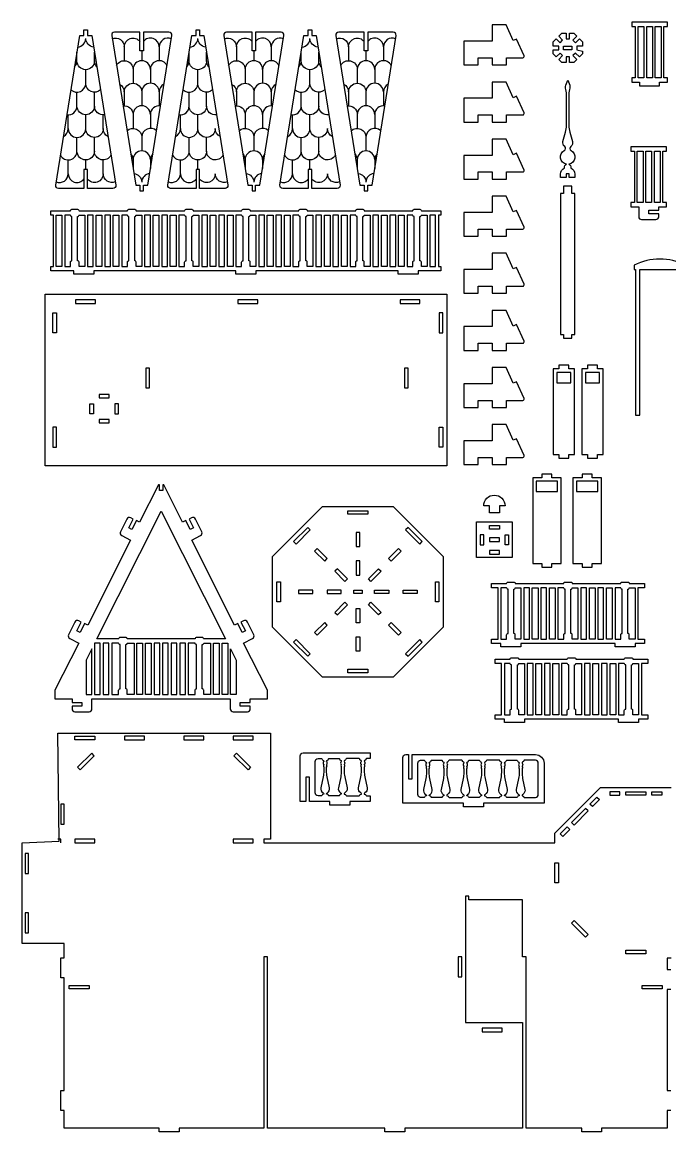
# Model space of a CAD drawing. Extents: x -4552 to 3750, y -5417 to 1843.
# Drawn here: x -4497 to -2318, y -1893 to 1839 of the extents above; entities that cross this region are included whole.
import ezdxf

# ---------------------------------------------------------------- set-up
doc = ezdxf.new("R2010")
doc.units = 0
doc.header["$MEASUREMENT"] = 0
doc.layers.add('LAYER1', color=18, linetype='CONTINUOUS')

msp = doc.modelspace()

# ---------------------------------------------------------------- linework, layer by layer
at = {"layer": 'LAYER1'}
for points in [[(-3011.3, 1774.7), (-3011.3, 1694.7), (-2963.3, 1694.7), (-2963.3, 1718.7), (-2915.3, 1718.7), (-2915.3, 1694.7), (-2867.3, 1694.7), (-2867.3, 1718.7), (-2812.9, 1718.7, 0.543691), (-2808.5, 1725.4), (-2833.6, 1781.5), (-2844.6, 1776.6), (-2868.1, 1829.2), (-2915.3, 1829.2), (-2915.3, 1774.7)], [(-4303.8, 1794.1), (-4289.5, 1794.1), (-4289.5, 1812.6), (-4277.5, 1812.6), (-4277.5, 1794.1), (-4263.2, 1794.1), (-4182.4, 1290.3, -0.464243), (-4191.9, 1279.1), (-4277.5, 1279.1), (-4277.5, 1342.6), (-4289.5, 1342.6), (-4289.5, 1279.1), (-4375.1, 1279.1, -0.464243), (-4384.6, 1290.3)], [(-4115.4, 1290.3), (-4101.1, 1290.3), (-4101.1, 1271.8), (-4089.1, 1271.8), (-4089.1, 1290.3), (-4074.7, 1290.3), (-3994, 1794.1, 0.464243), (-4003.4, 1805.3), (-4089.1, 1805.3), (-4089.1, 1741.8), (-4101.1, 1741.8), (-4101.1, 1805.3), (-4186.7, 1805.3, 0.464243), (-4196.1, 1794.1)], [(-3926.5, 1794.1), (-3912.2, 1794.1), (-3912.2, 1812.6), (-3900.2, 1812.6), (-3900.2, 1794.1), (-3885.8, 1794.1), (-3805.1, 1290.3, -0.464243), (-3814.5, 1279.1), (-3900.2, 1279.1), (-3900.2, 1342.6), (-3912.2, 1342.6), (-3912.2, 1279.1), (-3997.8, 1279.1, -0.464243), (-4007.2, 1290.3)], [(-3738, 1290.3), (-3723.7, 1290.3), (-3723.7, 1271.8), (-3711.7, 1271.8), (-3711.7, 1290.3), (-3697.4, 1290.3), (-3616.6, 1794.1, 0.464243), (-3626.1, 1805.3), (-3711.7, 1805.3), (-3711.7, 1741.8), (-3723.7, 1741.8), (-3723.7, 1805.3), (-3809.3, 1805.3, 0.464243), (-3818.8, 1794.1)], [(-3549.1, 1794.1), (-3534.8, 1794.1), (-3534.8, 1812.6), (-3522.8, 1812.6), (-3522.8, 1794.1), (-3508.5, 1794.1), (-3427.7, 1290.3, -0.464243), (-3437.2, 1279.1), (-3522.8, 1279.1), (-3522.8, 1342.6), (-3534.8, 1342.6), (-3534.8, 1279.1), (-3620.4, 1279.1, -0.464243), (-3629.9, 1290.3)], [(-3360.7, 1290.3), (-3346.4, 1290.3), (-3346.4, 1271.8), (-3334.4, 1271.8), (-3334.4, 1290.3), (-3320, 1290.3), (-3239.3, 1794.1, 0.464243), (-3248.8, 1805.3), (-3334.4, 1805.3), (-3334.4, 1741.8), (-3346.4, 1741.8), (-3346.4, 1805.3), (-3432, 1805.3, 0.464243), (-3441.5, 1794.1)], [(-2650.1, 1406.9, -0.718799), (-2657.5, 1361.2, -0.374013), (-2650.9, 1348.5, -0.284044), (-2637.7, 1327.2), (-2637.7, 1316), (-2656.6, 1316), (-2656.6, 1328), (-2666.5, 1328), (-2666.5, 1316), (-2685.4, 1316), (-2685.4, 1327.2, -0.284044), (-2672.2, 1348.5, -0.374013), (-2665.5, 1361.2, -0.718799), (-2672.9, 1406.9, 0.544401), (-2671.7, 1420.2, -0.306065), (-2677.5, 1437.8), (-2668.6, 1468.7, 0.070039), (-2665.5, 1490.7), (-2665.5, 1594.8, 0.071071), (-2668.7, 1617.1, -0.166187), (-2668.2, 1626.5), (-2661.5, 1643.6), (-2654.8, 1626.5, -0.166187), (-2654.4, 1617.1, 0.071071), (-2657.5, 1594.8), (-2657.5, 1490.7, 0.070039), (-2654.5, 1468.7), (-2645.6, 1437.8, -0.306065), (-2651.3, 1420.2, 0.544401)], [(-3011.3, 1582.7), (-3011.3, 1502.7), (-2963.3, 1502.7), (-2963.3, 1526.7), (-2915.3, 1526.7), (-2915.3, 1502.7), (-2867.3, 1502.7), (-2867.3, 1526.7), (-2812.9, 1526.7, 0.543691), (-2808.5, 1533.4), (-2833.6, 1589.5), (-2844.6, 1584.6), (-2868.1, 1637.2), (-2915.3, 1637.2), (-2915.3, 1582.7)], [(-3011.3, 1390.7), (-3011.3, 1310.7), (-2963.3, 1310.7), (-2963.3, 1334.7), (-2915.3, 1334.7), (-2915.3, 1310.7), (-2867.3, 1310.7), (-2867.3, 1334.7), (-2812.9, 1334.7, 0.543691), (-2808.5, 1341.4), (-2833.6, 1397.5), (-2844.6, 1392.6), (-2868.1, 1445.2), (-2915.3, 1445.2), (-2915.3, 1390.7)], [(-2422.4, 1184.4, 0.414214), (-2412.8, 1174.8), (-2364.8, 1174.8, 0.414214), (-2355.2, 1184.4), (-2355.2, 1194), (-2388.8, 1194), (-2388.8, 1206), (-2355.2, 1206), (-2355.2, 1218), (-2328.8, 1218), (-2328.8, 1232.4), (-2340.8, 1232.4), (-2340.8, 1405.2), (-2328.8, 1405.2), (-2328.8, 1419.6), (-2448.8, 1419.6), (-2448.8, 1405.2), (-2436.8, 1405.2), (-2436.8, 1232.4), (-2448.8, 1232.4), (-2448.8, 1218), (-2422.4, 1218)], [(-3011.3, 1198.7), (-3011.3, 1118.7), (-2963.3, 1118.7), (-2963.3, 1142.7), (-2915.3, 1142.7), (-2915.3, 1118.7), (-2867.3, 1118.7), (-2867.3, 1142.7), (-2812.9, 1142.7, 0.543691), (-2808.5, 1149.4), (-2833.6, 1205.5), (-2844.6, 1200.6), (-2868.1, 1253.2), (-2915.3, 1253.2), (-2915.3, 1198.7)], [(-3088.2, 1002.8), (-3165, 1002.8), (-3165, 990.8), (-3232.2, 990.8), (-3232.2, 1002.8), (-3710.8, 1002.8), (-3710.8, 990.8), (-3778, 990.8), (-3778, 1002.8), (-4256.7, 1002.8), (-4256.7, 990.8), (-4323.9, 990.8), (-4323.9, 1002.8), (-4400.7, 1002.8), (-4400.7, 1017.2), (-4392.4, 1017.2), (-4392.4, 1190), (-4400.7, 1190), (-4400.7, 1204.4), (-4334.8, 1204.4, -0.414214), (-4330, 1209.2), (-4310.8, 1209.2, -0.414214), (-4306, 1204.4), (-4142.8, 1204.4, -0.414214), (-4138, 1209.2), (-4118.8, 1209.2, -0.414214), (-4114, 1204.4), (-3950.8, 1204.4, -0.414214), (-3946, 1209.2), (-3926.8, 1209.2, -0.414214), (-3922, 1204.4), (-3758.8, 1204.4, -0.414214), (-3754, 1209.2), (-3734.8, 1209.2, -0.414214), (-3730, 1204.4), (-3566.8, 1204.4, -0.414214), (-3562, 1209.2), (-3542.8, 1209.2, -0.414214), (-3538, 1204.4), (-3374.8, 1204.4, -0.414214), (-3370, 1209.2), (-3350.8, 1209.2, -0.414214), (-3346, 1204.4), (-3182.8, 1204.4, -0.414214), (-3178, 1209.2), (-3158.8, 1209.2, -0.414214), (-3154, 1204.4), (-3088.2, 1204.4), (-3088.2, 1190), (-3096.4, 1190), (-3096.4, 1017.2), (-3088.2, 1017.2)], [(-4330, 1036.4), (-4330, 1185.2, -0.414214), (-4334.8, 1190), (-4354, 1190), (-4354, 1017.2), (-4334.8, 1017.2), (-4334.8, 1031.6, -0.414214)], [(-4310.8, 1036.4), (-4310.8, 1185.2, 0.414214), (-4306, 1190), (-4286.8, 1190), (-4286.8, 1017.2), (-4306, 1017.2), (-4306, 1031.6, 0.414214)], [(-4142.8, 1017.2), (-4142.8, 1031.6, -0.414214), (-4138, 1036.4), (-4138, 1185.2, -0.414214), (-4142.8, 1190), (-4162, 1190), (-4162, 1017.2)], [(-4114, 1017.2), (-4114, 1031.6, 0.414214), (-4118.8, 1036.4), (-4118.8, 1185.2, 0.414214), (-4114, 1190), (-4094.8, 1190), (-4094.8, 1017.2)], [(-3946, 1036.4), (-3946, 1185.2, -0.414214), (-3950.8, 1190), (-3970, 1190), (-3970, 1017.2), (-3950.8, 1017.2), (-3950.8, 1031.6, -0.414214)], [(-3926.8, 1036.4), (-3926.8, 1185.2, 0.414214), (-3922, 1190), (-3902.8, 1190), (-3902.8, 1017.2), (-3922, 1017.2), (-3922, 1031.6, 0.414214)], [(-3758.8, 1017.2), (-3758.8, 1031.6, -0.414214), (-3754, 1036.4), (-3754, 1185.2, -0.414214), (-3758.8, 1190), (-3778, 1190), (-3778, 1017.2)], [(-3730, 1017.2), (-3730, 1031.6, 0.414214), (-3734.8, 1036.4), (-3734.8, 1185.2, 0.414214), (-3730, 1190), (-3710.8, 1190), (-3710.8, 1017.2)], [(-3562, 1036.4), (-3562, 1185.2, -0.414214), (-3566.8, 1190), (-3586, 1190), (-3586, 1017.2), (-3566.8, 1017.2), (-3566.8, 1031.6, -0.414214)], [(-3538, 1017.2), (-3538, 1031.6, 0.414214), (-3542.8, 1036.4), (-3542.8, 1185.2, 0.414214), (-3538, 1190), (-3518.8, 1190), (-3518.8, 1017.2)], [(-3370, 1036.4), (-3370, 1185.2, -0.414214), (-3374.8, 1190), (-3394, 1190), (-3394, 1017.2), (-3374.8, 1017.2), (-3374.8, 1031.6, -0.414214)], [(-3346, 1017.2), (-3346, 1031.6, 0.414214), (-3350.8, 1036.4), (-3350.8, 1185.2, 0.414214), (-3346, 1190), (-3326.8, 1190), (-3326.8, 1017.2)], [(-3178, 1036.4), (-3178, 1185.2, -0.414214), (-3182.8, 1190), (-3202, 1190), (-3202, 1017.2), (-3182.8, 1017.2), (-3182.8, 1031.6, -0.414214)], [(-3154, 1017.2), (-3154, 1031.6, 0.414214), (-3158.8, 1036.4), (-3158.8, 1185.2, 0.414214), (-3154, 1190), (-3134.8, 1190), (-3134.8, 1017.2)], [(-3011.3, 1006.7), (-3011.3, 926.7), (-2963.3, 926.7), (-2963.3, 950.7), (-2915.3, 950.7), (-2915.3, 926.7), (-2867.3, 926.7), (-2867.3, 950.7), (-2812.9, 950.7, 0.543691), (-2808.5, 957.4), (-2833.6, 1013.5), (-2844.6, 1008.6), (-2868.1, 1061.2), (-2915.3, 1061.2), (-2915.3, 1006.7)], [(-2418.6, 517.1), (-2418.6, 1006.7), (-2284.2, 1006.7), (-2284.2, 517.1), (-2269.8, 517.1), (-2269.8, 1006.7), (-2265, 1006.7), (-2265, 1021.1, 0.238913), (-2437.8, 1021.1), (-2437.8, 1006.7), (-2433, 1006.7), (-2433, 517.1)], [(-3011.3, 814.7), (-3011.3, 734.7), (-2963.3, 734.7), (-2963.3, 758.7), (-2915.3, 758.7), (-2915.3, 734.7), (-2867.3, 734.7), (-2867.3, 758.7), (-2812.9, 758.7, 0.543691), (-2808.5, 765.4), (-2833.6, 821.5), (-2844.6, 816.6), (-2868.1, 869.2), (-2915.3, 869.2), (-2915.3, 814.7)], [(-3011.3, 622.7), (-3011.3, 542.7), (-2963.3, 542.7), (-2963.3, 566.7), (-2915.3, 566.7), (-2915.3, 542.7), (-2867.3, 542.7), (-2867.3, 566.7), (-2812.9, 566.7, 0.543691), (-2808.5, 573.4), (-2833.6, 629.5), (-2844.6, 624.6), (-2868.1, 677.2), (-2915.3, 677.2), (-2915.3, 622.7)], [(-3011.3, 430.7), (-3011.3, 350.7), (-2963.3, 350.7), (-2963.3, 374.7), (-2915.3, 374.7), (-2915.3, 350.7), (-2867.3, 350.7), (-2867.3, 374.7), (-2812.9, 374.7, 0.543691), (-2808.5, 381.4), (-2833.6, 437.5), (-2844.6, 432.6), (-2868.1, 485.2), (-2915.3, 485.2), (-2915.3, 430.7)], [(-3739.3, -480.5, 0.414214), (-3729.7, -470.9), (-3729.7, -461.3), (-3763.3, -461.3), (-3763.3, -449.3), (-3729.7, -449.3), (-3729.7, -437.3), (-3672.1, -437.3), (-3672.1, -408.3), (-3752.2, -249.7), (-3722.2, -234.5, 0.414214), (-3718, -221.6), (-3739.6, -178.8, 0.414214), (-3752.5, -174.5), (-3761.1, -178.9), (-3745.9, -208.9), (-3756.6, -214.3), (-3771.8, -184.3), (-3782.5, -189.7), (-3927, 96.7), (-3897, 111.8, 0.414214), (-3892.8, 124.7), (-3914.4, 167.6, 0.414214), (-3927.3, 171.8), (-3935.9, 167.5), (-3920.7, 137.5), (-3931.5, 132.1), (-3946.6, 162.1), (-3957.3, 156.7), (-4020.9, 282.7), (-4023.7, 282.7), (-4023.7, 263.5), (-4035.7, 263.5), (-4035.7, 282.7), (-4038.5, 282.7), (-4102.1, 156.7), (-4112.8, 162.1), (-4127.9, 132.1), (-4138.7, 137.5), (-4123.5, 167.5), (-4132.1, 171.8, 0.414214), (-4145, 167.6), (-4166.6, 124.7, 0.414214), (-4162.4, 111.8), (-4132.4, 96.7), (-4276.9, -189.7), (-4287.6, -184.3), (-4302.8, -214.3), (-4313.5, -208.9), (-4298.4, -178.9), (-4306.9, -174.5, 0.414214), (-4319.8, -178.8), (-4341.5, -221.6, 0.414214), (-4337.2, -234.5), (-4307.2, -249.7), (-4387.3, -408.3), (-4387.3, -437.3), (-4329.7, -437.3), (-4329.7, -449.3), (-4296.1, -449.3), (-4296.1, -461.3), (-4329.7, -461.3), (-4329.7, -470.9, 0.414214), (-4320.1, -480.5), (-4272.1, -480.5, 0.414214), (-4262.5, -470.9), (-4262.5, -437.3), (-3796.9, -437.3), (-3796.9, -470.9, 0.414214), (-3787.3, -480.5)], [(-2872.3, 211.9), (-2891.5, 211.9), (-2891.5, 187.9), (-2925.1, 187.9), (-2925.1, 211.9), (-2944.3, 211.9, -0.414214), (-2908.3, 247.9, -0.414214)], [(-3886.5, -235.7, 0.414214), (-3891.3, -230.9), (-3910.5, -230.9, 0.414214), (-3915.3, -235.7), (-4144.1, -235.7, 0.414214), (-4148.9, -230.9), (-4168.1, -230.9, 0.414214), (-4172.9, -235.7), (-4246.4, -235.7), (-4029.7, 193.6), (-3813, -235.7)], [(-2819, -262.8), (-2886.2, -262.8), (-2886.2, -250.8), (-2917.9, -250.8), (-2917.9, -236.4), (-2895.8, -236.4), (-2895.8, -63.6), (-2917.9, -63.6), (-2917.9, -49.2), (-2867, -49.2, -0.414214), (-2862.2, -44.4), (-2843, -44.4, -0.414214), (-2838.2, -49.2), (-2675, -49.2, -0.414214), (-2670.2, -44.4), (-2651, -44.4, -0.414214), (-2646.2, -49.2), (-2483, -49.2, -0.414214), (-2478.2, -44.4), (-2459, -44.4, -0.414214), (-2454.2, -49.2), (-2403.2, -49.2), (-2403.2, -63.6), (-2425.4, -63.6), (-2425.4, -236.4), (-2403.2, -236.4), (-2403.2, -250.8), (-2435, -250.8), (-2435, -262.8), (-2502.2, -262.8), (-2502.2, -250.8), (-2819, -250.8)], [(-2862.2, -217.2), (-2862.2, -68.4, -0.414214), (-2867, -63.6), (-2886.2, -63.6), (-2886.2, -236.4), (-2867, -236.4), (-2867, -222, -0.414214)], [(-2843, -217.2), (-2843, -68.4, 0.414214), (-2838.2, -63.6), (-2819, -63.6), (-2819, -236.4), (-2838.2, -236.4), (-2838.2, -222, 0.414214)], [(-2675, -236.4), (-2675, -222, -0.414214), (-2670.2, -217.2), (-2670.2, -68.4, -0.414214), (-2675, -63.6), (-2694.2, -63.6), (-2694.2, -236.4)], [(-2646.2, -236.4), (-2646.2, -222, 0.414214), (-2651, -217.2), (-2651, -68.4, 0.414214), (-2646.2, -63.6), (-2627, -63.6), (-2627, -236.4)], [(-2478.2, -217.2), (-2478.2, -68.4, -0.414214), (-2483, -63.6), (-2502.2, -63.6), (-2502.2, -236.4), (-2483, -236.4), (-2483, -222, -0.414214)], [(-2454.2, -236.4), (-2454.2, -222, 0.414214), (-2459, -217.2), (-2459, -68.4, 0.414214), (-2454.2, -63.6), (-2435, -63.6), (-2435, -236.4)], [(-4196.1, -422.9), (-4172.9, -422.9), (-4172.9, -408.5, -0.414214), (-4168.1, -403.7), (-4168.1, -254.9, -0.414214), (-4172.9, -250.1), (-4196.1, -250.1)], [(-4120.9, -422.9), (-4144.1, -422.9), (-4144.1, -408.5, 0.414214), (-4148.9, -403.7), (-4148.9, -254.9, 0.414214), (-4144.1, -250.1), (-4120.9, -250.1)], [(-3938.5, -422.9), (-3915.3, -422.9), (-3915.3, -408.5, -0.414214), (-3910.5, -403.7), (-3910.5, -254.9, -0.414214), (-3915.3, -250.1), (-3938.5, -250.1)], [(-3863.3, -422.9), (-3886.5, -422.9), (-3886.5, -408.5, 0.414214), (-3891.3, -403.7), (-3891.3, -254.9, 0.414214), (-3886.5, -250.1), (-3863.3, -250.1)], [(-2807, -517.3), (-2874.2, -517.3), (-2874.2, -505.3), (-2906, -505.3), (-2906, -490.9), (-2883.8, -490.9), (-2883.8, -318.1), (-2906, -318.1), (-2906, -303.7), (-2855, -303.7, -0.414214), (-2850.2, -298.9), (-2831, -298.9, -0.414214), (-2826.2, -303.7), (-2663, -303.7, -0.414214), (-2658.2, -298.9), (-2639, -298.9, -0.414214), (-2634.2, -303.7), (-2471, -303.7, -0.414214), (-2466.2, -298.9), (-2447, -298.9, -0.414214), (-2442.2, -303.7), (-2391.3, -303.7), (-2391.3, -318.1), (-2413.4, -318.1), (-2413.4, -490.9), (-2391.3, -490.9), (-2391.3, -505.3), (-2423, -505.3), (-2423, -517.3), (-2490.2, -517.3), (-2490.2, -505.3), (-2807, -505.3)], [(-2850.2, -471.7), (-2850.2, -322.9, -0.414214), (-2855, -318.1), (-2874.2, -318.1), (-2874.2, -490.9), (-2855, -490.9), (-2855, -476.5, -0.414214)], [(-2831, -471.7), (-2831, -322.9, 0.414214), (-2826.2, -318.1), (-2807, -318.1), (-2807, -490.9), (-2826.2, -490.9), (-2826.2, -476.5, 0.414214)], [(-2663, -490.9), (-2663, -476.5, -0.414214), (-2658.2, -471.7), (-2658.2, -322.9, -0.414214), (-2663, -318.1), (-2682.2, -318.1), (-2682.2, -490.9)], [(-2634.2, -490.9), (-2634.2, -476.5, 0.414214), (-2639, -471.7), (-2639, -322.9, 0.414214), (-2634.2, -318.1), (-2615, -318.1), (-2615, -490.9)], [(-2466.2, -471.7), (-2466.2, -322.9, -0.414214), (-2471, -318.1), (-2490.2, -318.1), (-2490.2, -490.9), (-2471, -490.9), (-2471, -476.5, -0.414214)], [(-2442.2, -490.9), (-2442.2, -476.5, 0.414214), (-2447, -471.7), (-2447, -322.9, 0.414214), (-2442.2, -318.1), (-2423, -318.1), (-2423, -490.9)], [(-3326.6, -782.3), (-3395, -782.3), (-3395, -794.3), (-3462.2, -794.3), (-3462.2, -782.3), (-3530.6, -782.3), (-3530.6, -700.7), (-3542.6, -700.7), (-3542.6, -782.3), (-3561.8, -782.3), (-3561.8, -628.7, -0.414214), (-3552.2, -619.1), (-3542.6, -619.1), (-3530.6, -619.1), (-3326.6, -619.1), (-3326.6, -638.3), (-3338.5, -638.3, 0.352171), (-3340.4, -639.8, -0.244569), (-3343.2, -643.2, 0.294683), (-3346.2, -647.5, 0.187098), (-3345.9, -648.2, -0.375636), (-3346, -658.4, 0.584261), (-3345.8, -659.2, -0.594353), (-3345.2, -660.9, 0.39765), (-3345.2, -661.6, -0.39765), (-3345.2, -663, 0.39765), (-3345.2, -663.7, -0.600564), (-3345.8, -665.4, 0.366837), (-3346.2, -665.9), (-3346.2, -679.6, 0.051698), (-3344.1, -699.3), (-3336.3, -736.7, -0.328849), (-3343.7, -752.9, 0.272519), (-3346.2, -757.1), (-3346.2, -757.9), (-3345.1, -757.9, -0.352171), (-3340.4, -761.6, 0.352171), (-3338.5, -763.1), (-3326.6, -763.1)], [(-3206.8, -624.7), (-3197.2, -624.7), (-3197.2, -706.3), (-3185.2, -706.3), (-3185.2, -624.7), (-2770, -624.7, -0.414214), (-2741.2, -653.5), (-2741.2, -787.9), (-2945.2, -787.9), (-2945.2, -799.9), (-3012.4, -799.9), (-3012.4, -787.9), (-3216.4, -787.9), (-3216.4, -634.3, -0.414214)], [(-3484.9, -752.9, -0.272519), (-3482.4, -757.1), (-3482.4, -757.9), (-3483.5, -757.9, 0.352171), (-3488.2, -761.6, -0.352171), (-3490.1, -763.1), (-3501.8, -763.1, -0.414214), (-3511.4, -753.5), (-3511.4, -647.9, -0.414214), (-3501.8, -638.3), (-3490.1, -638.3, -0.352171), (-3488.2, -639.8, 0.244569), (-3485.3, -643.2, -0.294683), (-3482.4, -647.5, -0.187098), (-3482.6, -648.2, 0.375636), (-3482.5, -658.4, -0.584261), (-3482.8, -659.2, 0.594353), (-3483.4, -660.9, -0.39765), (-3483.4, -661.6, 0.39765), (-3483.4, -663, -0.39765), (-3483.4, -663.7, 0.600564), (-3482.8, -665.4, -0.366837), (-3482.4, -665.9), (-3482.4, -679.6, -0.051698), (-3484.4, -699.3), (-3492.3, -736.7, 0.328849)], [(-3448.1, -638.3), (-3431.1, -638.3, -0.352171), (-3429.2, -639.8, 0.244569), (-3426.4, -643.2, -0.294683), (-3423.4, -647.5, -0.187098), (-3423.7, -648.2, 0.375636), (-3423.6, -658.4, -0.584261), (-3423.9, -659.2, 0.594353), (-3424.4, -660.9, -0.39765), (-3424.4, -661.6, 0.39765), (-3424.4, -663, -0.39765), (-3424.4, -663.7, 0.600564), (-3423.8, -665.4, -0.366837), (-3423.4, -665.9), (-3423.4, -679.6, -0.051698), (-3425.5, -699.3), (-3433.3, -736.7, 0.328849), (-3425.9, -752.9, -0.272519), (-3423.4, -757.1), (-3423.4, -757.9), (-3424.5, -757.9, 0.352171), (-3429.2, -761.6, -0.352171), (-3431.1, -763.1), (-3448.1, -763.1), (-3465.1, -763.1, -0.352171), (-3467, -761.6, 0.352171), (-3471.7, -757.9), (-3472.8, -757.9), (-3472.8, -757.1, -0.272519), (-3470.3, -752.9, 0.328849), (-3462.9, -736.7), (-3470.8, -699.3, -0.051698), (-3472.8, -679.6), (-3472.8, -665.9, -0.366837), (-3472.4, -665.4, 0.600564), (-3471.8, -663.7, -0.39765), (-3471.8, -663, 0.39765), (-3471.8, -661.6, -0.39765), (-3471.8, -660.9, 0.594353), (-3472.4, -659.2, -0.584261), (-3472.6, -658.4, 0.375636), (-3472.6, -648.2, -0.187098), (-3472.8, -647.5, -0.294683), (-3469.8, -643.2, 0.244569), (-3467, -639.8, -0.352171), (-3465.1, -638.3)], [(-3384.8, -763.1), (-3363.4, -763.1, 0.352171), (-3361.6, -761.6, -0.352171), (-3356.9, -757.9), (-3355.8, -757.9), (-3355.8, -757.1, 0.272519), (-3358.2, -752.9, -0.328849), (-3365.6, -736.7), (-3357.8, -699.3, 0.051698), (-3355.8, -679.6), (-3355.8, -665.9, 0.366837), (-3356.2, -665.4, -0.600564), (-3356.8, -663.7, 0.39765), (-3356.8, -663, -0.39765), (-3356.8, -661.6, 0.39765), (-3356.8, -660.9, -0.594353), (-3356.2, -659.2, 0.584261), (-3355.9, -658.4, -0.375636), (-3356, -648.2, 0.187098), (-3355.8, -647.5, 0.294683), (-3358.7, -643.2, -0.244569), (-3361.6, -639.8, 0.352171), (-3363.4, -638.3), (-3384.8, -638.3), (-3406.2, -638.3, 0.352171), (-3408, -639.8, -0.244569), (-3410.9, -643.2, 0.294683), (-3413.8, -647.5, 0.187098), (-3413.6, -648.2, -0.375636), (-3413.7, -658.4, 0.584261), (-3413.4, -659.2, -0.594353), (-3412.8, -660.9, 0.39765), (-3412.8, -661.6, -0.39765), (-3412.8, -663, 0.39765), (-3412.8, -663.7, -0.600564), (-3413.4, -665.4, 0.366837), (-3413.8, -665.9), (-3413.8, -679.6, 0.051698), (-3411.8, -699.3), (-3404, -736.7, -0.328849), (-3411.4, -752.9, 0.272519), (-3413.8, -757.1), (-3413.8, -757.9), (-3412.7, -757.9, -0.352171), (-3408, -761.6, 0.352171), (-3406.2, -763.1)], [(-3139.4, -758.4, -0.272519), (-3136.9, -762.6), (-3136.9, -763.5), (-3138, -763.5, 0.352171), (-3142.7, -767.2, -0.352171), (-3144.6, -768.7), (-3156.4, -768.7, -0.414214), (-3166, -759.1), (-3166, -653.5, -0.414214), (-3156.4, -643.9), (-3144.6, -643.9, -0.352171), (-3142.7, -645.4, 0.244569), (-3139.9, -648.8, -0.294683), (-3136.9, -653.1, -0.187098), (-3137.2, -653.8, 0.375636), (-3137.1, -664, -0.584261), (-3137.3, -664.7, 0.594353), (-3137.9, -666.5, -0.39765), (-3137.9, -667.2, 0.39765), (-3137.9, -668.6, -0.39765), (-3137.9, -669.3, 0.600564), (-3137.3, -671, -0.366837), (-3136.9, -671.5), (-3136.9, -685.2, -0.051698), (-3139, -704.9), (-3146.8, -742.3, 0.328849)], [(-3102.6, -643.9), (-3085.6, -643.9, -0.352171), (-3083.8, -645.4, 0.244569), (-3080.9, -648.8, -0.294683), (-3078, -653.1, -0.187098), (-3078.2, -653.8, 0.375636), (-3078.1, -664, -0.584261), (-3078.4, -664.7, 0.594353), (-3079, -666.5, -0.39765), (-3079, -667.2, 0.39765), (-3079, -668.6, -0.39765), (-3079, -669.3, 0.600564), (-3078.4, -671, -0.366837), (-3078, -671.5), (-3078, -685.2, -0.051698), (-3080, -704.9), (-3087.8, -742.3, 0.328849), (-3080.4, -758.4, -0.272519), (-3078, -762.6), (-3078, -763.5), (-3079.1, -763.5, 0.352171), (-3083.8, -767.2, -0.352171), (-3085.6, -768.7), (-3102.6, -768.7), (-3119.6, -768.7, -0.352171), (-3121.5, -767.2, 0.352171), (-3126.2, -763.5), (-3127.3, -763.5), (-3127.3, -762.6, -0.272519), (-3124.8, -758.4, 0.328849), (-3117.4, -742.3), (-3125.3, -704.9, -0.051698), (-3127.3, -685.2), (-3127.3, -671.5, -0.366837), (-3126.9, -671, 0.600564), (-3126.3, -669.3, -0.39765), (-3126.3, -668.6, 0.39765), (-3126.3, -667.2, -0.39765), (-3126.3, -666.5, 0.594353), (-3126.9, -664.7, -0.584261), (-3127.2, -664, 0.375636), (-3127.1, -653.8, -0.187098), (-3127.3, -653.1, -0.294683), (-3124.4, -648.8, 0.244569), (-3121.5, -645.4, -0.352171), (-3119.6, -643.9)], [(-3039.3, -768.7), (-3018, -768.7, 0.352171), (-3016.1, -767.2, -0.352171), (-3011.4, -763.5), (-3010.3, -763.5), (-3010.3, -762.6, 0.272519), (-3012.8, -758.4, -0.328849), (-3020.2, -742.3), (-3012.3, -704.9, 0.051698), (-3010.3, -685.2), (-3010.3, -671.5, 0.366837), (-3010.7, -671, -0.600564), (-3011.3, -669.3, 0.39765), (-3011.3, -668.6, -0.39765), (-3011.3, -667.2, 0.39765), (-3011.3, -666.5, -0.594353), (-3010.7, -664.7, 0.584261), (-3010.4, -664, -0.375636), (-3010.5, -653.8, 0.187098), (-3010.3, -653.1, 0.294683), (-3013.3, -648.8, -0.244569), (-3016.1, -645.4, 0.352171), (-3018, -643.9), (-3039.3, -643.9), (-3060.7, -643.9, 0.352171), (-3062.6, -645.4, -0.244569), (-3065.4, -648.8, 0.294683), (-3068.4, -653.1, 0.187098), (-3068.1, -653.8, -0.375636), (-3068.2, -664, 0.584261), (-3067.9, -664.7, -0.594353), (-3067.4, -666.5, 0.39765), (-3067.4, -667.2, -0.39765), (-3067.4, -668.6, 0.39765), (-3067.4, -669.3, -0.600564), (-3068, -671, 0.366837), (-3068.4, -671.5), (-3068.4, -685.2, 0.051698), (-3066.3, -704.9), (-3058.5, -742.3, -0.328849), (-3065.9, -758.4, 0.272519), (-3068.4, -762.6), (-3068.4, -763.5), (-3067.3, -763.5, -0.352171), (-3062.6, -767.2, 0.352171), (-3060.7, -768.7)], [(-2976, -643.9), (-2959, -643.9, -0.352171), (-2957.1, -645.4, 0.244569), (-2954.3, -648.8, -0.294683), (-2951.3, -653.1, -0.187098), (-2951.6, -653.8, 0.375636), (-2951.5, -664, -0.584261), (-2951.8, -664.7, 0.594353), (-2952.3, -666.5, -0.39765), (-2952.3, -667.2, 0.39765), (-2952.3, -668.6, -0.39765), (-2952.3, -669.3, 0.600564), (-2951.7, -671, -0.366837), (-2951.3, -671.5), (-2951.3, -685.2, -0.051698), (-2953.4, -704.9), (-2961.2, -742.3, 0.328849), (-2953.8, -758.4, -0.272519), (-2951.3, -762.6), (-2951.3, -763.5), (-2952.5, -763.5, 0.352171), (-2957.1, -767.2, -0.352171), (-2959, -768.7), (-2976, -768.7), (-2993, -768.7, -0.352171), (-2994.9, -767.2, 0.352171), (-2999.6, -763.5), (-3000.7, -763.5), (-3000.7, -762.6, -0.272519), (-2998.2, -758.4, 0.328849), (-2990.8, -742.3), (-2998.7, -704.9, -0.051698), (-3000.7, -685.2), (-3000.7, -671.5, -0.366837), (-3000.3, -671, 0.600564), (-2999.7, -669.3, -0.39765), (-2999.7, -668.6, 0.39765), (-2999.7, -667.2, -0.39765), (-2999.7, -666.5, 0.594353), (-3000.3, -664.7, -0.584261), (-3000.5, -664, 0.375636), (-3000.5, -653.8, -0.187098), (-3000.7, -653.1, -0.294683), (-2997.7, -648.8, 0.244569), (-2994.9, -645.4, -0.352171), (-2993, -643.9)], [(-2912.7, -768.7), (-2891.3, -768.7, 0.352171), (-2889.5, -767.2, -0.352171), (-2884.8, -763.5), (-2883.7, -763.5), (-2883.7, -762.6, 0.272519), (-2886.2, -758.4, -0.328849), (-2893.5, -742.3), (-2885.7, -704.9, 0.051698), (-2883.7, -685.2), (-2883.7, -671.5, 0.366837), (-2884.1, -671, -0.600564), (-2884.7, -669.3, 0.39765), (-2884.7, -668.6, -0.39765), (-2884.7, -667.2, 0.39765), (-2884.7, -666.5, -0.594353), (-2884.1, -664.7, 0.584261), (-2883.8, -664, -0.375636), (-2883.9, -653.8, 0.187098), (-2883.7, -653.1, 0.294683), (-2886.6, -648.8, -0.244569), (-2889.5, -645.4, 0.352171), (-2891.3, -643.9), (-2912.7, -643.9), (-2934.1, -643.9, 0.352171), (-2936, -645.4, -0.244569), (-2938.8, -648.8, 0.294683), (-2941.7, -653.1, 0.187098), (-2941.5, -653.8, -0.375636), (-2941.6, -664, 0.584261), (-2941.3, -664.7, -0.594353), (-2940.8, -666.5, 0.39765), (-2940.8, -667.2, -0.39765), (-2940.8, -668.6, 0.39765), (-2940.8, -669.3, -0.600564), (-2941.3, -671, 0.366837), (-2941.7, -671.5), (-2941.7, -685.2, 0.051698), (-2939.7, -704.9), (-2931.9, -742.3, -0.328849), (-2939.3, -758.4, 0.272519), (-2941.7, -762.6), (-2941.7, -763.5), (-2940.6, -763.5, -0.352171), (-2936, -767.2, 0.352171), (-2934.1, -768.7)], [(-2849.4, -643.9), (-2832.4, -643.9, -0.352171), (-2830.5, -645.4, 0.244569), (-2827.7, -648.8, -0.294683), (-2824.7, -653.1, -0.187098), (-2825, -653.8, 0.375636), (-2824.9, -664, -0.584261), (-2825.1, -664.7, 0.594353), (-2825.7, -666.5, -0.39765), (-2825.7, -667.2, 0.39765), (-2825.7, -668.6, -0.39765), (-2825.7, -669.3, 0.600564), (-2825.1, -671, -0.366837), (-2824.7, -671.5), (-2824.7, -685.2, -0.051698), (-2826.8, -704.9), (-2834.6, -742.3, 0.328849), (-2827.2, -758.4, -0.272519), (-2824.7, -762.6), (-2824.7, -763.5), (-2825.8, -763.5, 0.352171), (-2830.5, -767.2, -0.352171), (-2832.4, -768.7), (-2849.4, -768.7), (-2866.4, -768.7, -0.352171), (-2868.3, -767.2, 0.352171), (-2873, -763.5), (-2874.1, -763.5), (-2874.1, -762.6, -0.272519), (-2871.6, -758.4, 0.328849), (-2864.2, -742.3), (-2872, -704.9, -0.051698), (-2874.1, -685.2), (-2874.1, -671.5, -0.366837), (-2873.7, -671, 0.600564), (-2873.1, -669.3, -0.39765), (-2873.1, -668.6, 0.39765), (-2873.1, -667.2, -0.39765), (-2873.1, -666.5, 0.594353), (-2873.7, -664.7, -0.584261), (-2873.9, -664, 0.375636), (-2873.8, -653.8, -0.187098), (-2874.1, -653.1, -0.294683), (-2871.1, -648.8, 0.244569), (-2868.3, -645.4, -0.352171), (-2866.4, -643.9)], [(-2760.4, -759.1), (-2760.4, -653.5, 0.414214), (-2770, -643.9), (-2807.5, -643.9, 0.352171), (-2809.3, -645.4, -0.244569), (-2812.2, -648.8, 0.294683), (-2815.1, -653.1, 0.187098), (-2814.9, -653.8, -0.375636), (-2815, -664, 0.584261), (-2814.7, -664.7, -0.594353), (-2814.1, -666.5, 0.39765), (-2814.1, -667.2, -0.39765), (-2814.1, -668.6, 0.39765), (-2814.1, -669.3, -0.600564), (-2814.7, -671, 0.366837), (-2815.1, -671.5), (-2815.1, -685.2, 0.051698), (-2813.1, -704.9), (-2805.3, -742.3, -0.328849), (-2812.7, -758.4, 0.272519), (-2815.1, -762.6), (-2815.1, -763.5), (-2814, -763.5, -0.352171), (-2809.3, -767.2, 0.352171), (-2807.5, -768.7), (-2770, -768.7, 0.414214)]]:
    msp.add_lwpolyline(points, format="xyb", close=True, dxfattribs=at)
for points in [[(-2352.3, 1636.9), (-2325.9, 1636.9), (-2325.9, 1651.3), (-2337.9, 1651.3), (-2337.9, 1824.1), (-2325.9, 1824.1), (-2325.9, 1838.5), (-2445.9, 1838.5), (-2445.9, 1824.1), (-2433.9, 1824.1), (-2433.9, 1651.3), (-2445.9, 1651.3), (-2445.9, 1636.9), (-2419.5, 1636.9), (-2419.5, 1624.9), (-2352.3, 1624.9)], [(-2612.1, 1741.2), (-2612.1, 1731.8), (-2622.3, 1721.7), (-2635.4, 1734.8), (-2643.9, 1726.3), (-2630.8, 1713.2), (-2640.9, 1703), (-2655.2, 1703), (-2655.2, 1721.6), (-2667.2, 1721.6), (-2667.2, 1703), (-2681.5, 1703), (-2691.6, 1713.2), (-2678.5, 1726.3), (-2687, 1734.8), (-2700.1, 1721.7), (-2710.3, 1731.8), (-2710.3, 1746.1), (-2691.7, 1746.1), (-2691.7, 1758.1), (-2710.3, 1758.1), (-2710.3, 1772.4), (-2700.1, 1782.5), (-2687, 1769.4), (-2678.5, 1777.9), (-2691.6, 1791), (-2681.5, 1801.1), (-2667.2, 1801.1), (-2667.2, 1782.6), (-2655.2, 1782.6), (-2655.2, 1801.1), (-2640.9, 1801.1), (-2630.8, 1791), (-2643.9, 1777.9), (-2635.4, 1769.4), (-2622.3, 1782.5), (-2612.1, 1772.4), (-2612.1, 1758.1), (-2630.7, 1758.1), (-2630.7, 1746.1)], [(-2424.3, 1651.3), (-2424.3, 1824.1), (-2405.1, 1824.1), (-2405.1, 1651.3)], [(-2395.5, 1651.3), (-2395.5, 1824.1), (-2376.3, 1824.1), (-2376.3, 1651.3)], [(-2366.7, 1651.3), (-2366.7, 1824.1), (-2347.5, 1824.1), (-2347.5, 1651.3)], [(-2675.8, 1746.1), (-2675.8, 1758.1), (-2647.3, 1758.1), (-2647.3, 1746.1)], [(-2427.2, 1232.4), (-2427.2, 1405.2), (-2408, 1405.2), (-2408, 1232.4)], [(-2398.4, 1232.4), (-2398.4, 1405.2), (-2379.2, 1405.2), (-2379.2, 1232.4)], [(-2369.6, 1232.4), (-2369.6, 1405.2), (-2350.4, 1405.2), (-2350.4, 1232.4)], [(-2647.3, 1262.9), (-2647.3, 1286.9), (-2675.8, 1286.9), (-2675.8, 1262.9), (-2685.4, 1262.9), (-2685.4, 788), (-2675.8, 788), (-2675.8, 776), (-2647.3, 776), (-2647.3, 788), (-2637.7, 788), (-2637.7, 1262.9)], [(-4382.8, 1017.2), (-4382.8, 1190), (-4363.6, 1190), (-4363.6, 1017.2)], [(-4258, 1017.2), (-4258, 1190), (-4277.2, 1190), (-4277.2, 1017.2)], [(-4229.2, 1190), (-4229.2, 1017.2), (-4248.4, 1017.2), (-4248.4, 1190)], [(-4200.4, 1017.2), (-4200.4, 1190), (-4219.6, 1190), (-4219.6, 1017.2)], [(-4171.6, 1190), (-4171.6, 1017.2), (-4190.8, 1017.2), (-4190.8, 1190)], [(-4085.2, 1190), (-4085.2, 1017.2), (-4066, 1017.2), (-4066, 1190)], [(-4056.4, 1017.2), (-4056.4, 1190), (-4037.2, 1190), (-4037.2, 1017.2)], [(-4027.6, 1190), (-4027.6, 1017.2), (-4008.4, 1017.2), (-4008.4, 1190)], [(-3998.8, 1017.2), (-3998.8, 1190), (-3979.6, 1190), (-3979.6, 1017.2)], [(-3874, 1017.2), (-3874, 1190), (-3893.2, 1190), (-3893.2, 1017.2)], [(-3845.2, 1190), (-3845.2, 1017.2), (-3864.4, 1017.2), (-3864.4, 1190)], [(-3816.4, 1017.2), (-3816.4, 1190), (-3835.6, 1190), (-3835.6, 1017.2)], [(-3787.6, 1190), (-3787.6, 1017.2), (-3806.8, 1017.2), (-3806.8, 1190)], [(-3701.2, 1190), (-3701.2, 1017.2), (-3682, 1017.2), (-3682, 1190)], [(-3672.4, 1017.2), (-3672.4, 1190), (-3653.2, 1190), (-3653.2, 1017.2)], [(-3643.6, 1190), (-3643.6, 1017.2), (-3624.4, 1017.2), (-3624.4, 1190)], [(-3614.8, 1017.2), (-3614.8, 1190), (-3595.6, 1190), (-3595.6, 1017.2)], [(-3509.2, 1190), (-3509.2, 1017.2), (-3490, 1017.2), (-3490, 1190)], [(-3480.4, 1017.2), (-3480.4, 1190), (-3461.2, 1190), (-3461.2, 1017.2)], [(-3451.6, 1190), (-3451.6, 1017.2), (-3432.4, 1017.2), (-3432.4, 1190)], [(-3422.8, 1017.2), (-3422.8, 1190), (-3403.6, 1190), (-3403.6, 1017.2)], [(-3317.2, 1190), (-3317.2, 1017.2), (-3298, 1017.2), (-3298, 1190)], [(-3288.4, 1017.2), (-3288.4, 1190), (-3269.2, 1190), (-3269.2, 1017.2)], [(-3259.6, 1190), (-3259.6, 1017.2), (-3240.4, 1017.2), (-3240.4, 1190)], [(-3230.8, 1017.2), (-3230.8, 1190), (-3211.6, 1190), (-3211.6, 1017.2)], [(-3106, 1017.2), (-3106, 1190), (-3125.2, 1190), (-3125.2, 1017.2)], [(-4419.5, 923.8), (-3068.7, 923.8), (-3068.7, 346.7), (-4419.5, 346.7)], [(-4317.5, 892.6), (-4250.3, 892.6), (-4250.3, 904.6), (-4317.5, 904.6)], [(-3771.7, 892.6), (-3704.5, 892.6), (-3704.5, 904.6), (-3771.7, 904.6)], [(-3225.8, 892.6), (-3158.6, 892.6), (-3158.6, 904.6), (-3225.8, 904.6)], [(-4394.3, 793.7), (-4394.3, 860.9), (-4382.3, 860.9), (-4382.3, 793.7)], [(-3081.8, 793.7), (-3081.8, 860.9), (-3093.8, 860.9), (-3093.8, 793.7)], [(-4068.7, 608.3), (-4068.7, 675.5), (-4080.7, 675.5), (-4080.7, 608.3)], [(-3198.7, 608.3), (-3198.7, 675.5), (-3210.7, 675.5), (-3210.7, 608.3)], [(-2710.5, 672.6), (-2710.5, 384.1), (-2691.3, 384.1), (-2691.3, 372.1), (-2657.7, 372.1), (-2657.7, 384.1), (-2638.5, 384.1), (-2638.5, 672.6), (-2657.7, 672.6), (-2657.7, 684.6), (-2691.3, 684.6), (-2691.3, 672.6)], [(-2614, 672.6), (-2614, 384.1), (-2594.8, 384.1), (-2594.8, 372.1), (-2561.2, 372.1), (-2561.2, 384.1), (-2542, 384.1), (-2542, 672.6), (-2561.2, 672.6), (-2561.2, 684.6), (-2594.8, 684.6), (-2594.8, 672.6)], [(-2698.5, 660.6), (-2698.5, 625.8), (-2650.5, 625.8), (-2650.5, 660.6)], [(-2602, 660.6), (-2602, 625.8), (-2554, 625.8), (-2554, 660.6)], [(-4238.3, 574.7), (-4204.7, 574.7), (-4204.7, 586.7), (-4238.3, 586.7)], [(-4269.5, 521.9), (-4269.5, 555.5), (-4257.5, 555.5), (-4257.5, 521.9)], [(-4173.5, 521.9), (-4173.5, 555.5), (-4185.5, 555.5), (-4185.5, 521.9)], [(-4238.3, 490.7), (-4204.7, 490.7), (-4204.7, 502.7), (-4238.3, 502.7)], [(-4394.3, 476.9), (-4394.3, 409.7), (-4382.3, 409.7), (-4382.3, 476.9)], [(-3081.8, 476.9), (-3081.8, 409.7), (-3093.8, 409.7), (-3093.8, 476.9)], [(-2779.4, 306.5), (-2779.4, 18), (-2748.2, 18), (-2748.2, 6), (-2714.6, 6), (-2714.6, 18), (-2683.4, 18), (-2683.4, 306.5), (-2714.6, 306.5), (-2714.6, 318.5), (-2748.2, 318.5), (-2748.2, 306.5)], [(-2644, 306.5), (-2644, 18), (-2612.8, 18), (-2612.8, 6), (-2579.2, 6), (-2579.2, 18), (-2548, 18), (-2548, 306.5), (-2579.2, 306.5), (-2579.2, 318.5), (-2612.8, 318.5), (-2612.8, 306.5)], [(-2767.4, 294.5), (-2767.4, 259.7), (-2736.2, 259.7), (-2726.6, 259.7), (-2695.4, 259.7), (-2695.4, 294.5), (-2726.6, 294.5), (-2736.2, 294.5)], [(-2632, 294.5), (-2632, 259.7), (-2600.8, 259.7), (-2591.2, 259.7), (-2560, 259.7), (-2560, 294.5), (-2591.2, 294.5), (-2600.8, 294.5)], [(-3248.6, -364.3), (-3486.4, -364.3), (-3654.5, -196.1), (-3654.5, 41.6), (-3486.4, 209.8), (-3248.6, 209.8), (-3080.5, 41.6), (-3080.5, -196.1)], [(-3401.1, 183.4), (-3401.1, 195.4), (-3333.9, 195.4), (-3333.9, 183.4)], [(-2925.1, 157.9), (-2848.3, 157.9), (-2848.3, 37.9), (-2968.3, 37.9), (-2968.3, 157.9)], [(-3528, 130.8), (-3536.5, 139.3), (-3584, 91.8), (-3575.5, 83.3)], [(-3373.5, 74.7), (-3361.5, 74.7), (-3361.5, 122.7), (-3373.5, 122.7)], [(-3159.5, 83.3), (-3151, 91.8), (-3198.5, 139.3), (-3207, 130.8)], [(-2956.3, 81.1), (-2944.3, 81.1), (-2944.3, 114.7), (-2956.3, 114.7)], [(-2925.1, 145.9), (-2891.5, 145.9), (-2891.5, 133.9), (-2925.1, 133.9)], [(-2872.3, 114.7), (-2860.3, 114.7), (-2860.3, 81.1), (-2872.3, 81.1)], [(-2925.1, 91.9), (-2891.5, 91.9), (-2891.5, 103.9), (-2925.1, 103.9)], [(-3479.2, 25.9), (-3470.7, 34.4), (-3504.6, 68.4), (-3513.1, 59.9)], [(-3255.8, 25.9), (-3264.3, 34.4), (-3230.4, 68.4), (-3221.9, 59.9)], [(-2891.5, 61.9), (-2925.1, 61.9), (-2925.1, 49.9), (-2891.5, 49.9)], [(-3411.3, -42), (-3402.8, -33.5), (-3436.7, 0.5), (-3445.2, -8)], [(-3373.5, -21.3), (-3361.5, -21.3), (-3361.5, 26.7), (-3373.5, 26.7)], [(-3323.7, -42), (-3332.2, -33.5), (-3298.3, 0.5), (-3289.8, -8)], [(-3628.1, -110.8), (-3640.1, -110.8), (-3640.1, -43.6), (-3628.1, -43.6)], [(-3519.4, -83.2), (-3519.4, -71.2), (-3567.4, -71.2), (-3567.4, -83.2)], [(-3423.4, -83.2), (-3423.4, -71.2), (-3471.4, -71.2), (-3471.4, -83.2)], [(-3381.8, -83.2), (-3381.8, -71.2), (-3353.2, -71.2), (-3353.2, -83.2)], [(-3311.6, -83.2), (-3311.6, -71.2), (-3263.6, -71.2), (-3263.6, -83.2)], [(-3215.6, -83.2), (-3215.6, -71.2), (-3167.6, -71.2), (-3167.6, -83.2)], [(-3106.9, -43.6), (-3094.9, -43.6), (-3094.9, -110.8), (-3106.9, -110.8)], [(-2790.2, -236.4), (-2790.2, -63.6), (-2809.4, -63.6), (-2809.4, -236.4)], [(-2761.4, -63.6), (-2761.4, -236.4), (-2780.6, -236.4), (-2780.6, -63.6)], [(-2732.6, -236.4), (-2732.6, -63.6), (-2751.8, -63.6), (-2751.8, -236.4)], [(-2703.8, -63.6), (-2703.8, -236.4), (-2723, -236.4), (-2723, -63.6)], [(-2617.4, -63.6), (-2617.4, -236.4), (-2598.2, -236.4), (-2598.2, -63.6)], [(-2588.6, -236.4), (-2588.6, -63.6), (-2569.4, -63.6), (-2569.4, -236.4)], [(-2559.8, -63.6), (-2559.8, -236.4), (-2540.6, -236.4), (-2540.6, -63.6)], [(-2531, -236.4), (-2531, -63.6), (-2511.8, -63.6), (-2511.8, -236.4)], [(-3402.8, -121), (-3411.3, -112.5), (-3445.2, -146.5), (-3436.7, -155)], [(-3373.5, -133.1), (-3361.5, -133.1), (-3361.5, -181.1), (-3373.5, -181.1)], [(-3332.2, -121), (-3323.7, -112.5), (-3289.8, -146.5), (-3298.3, -155)], [(-3470.7, -188.9), (-3479.2, -180.4), (-3513.1, -214.4), (-3504.6, -222.8)], [(-3264.3, -188.9), (-3255.8, -180.4), (-3221.9, -214.4), (-3230.4, -222.8)], [(-4234.5, -250.1), (-4253.7, -250.1), (-4253.7, -422.9), (-4234.5, -422.9)], [(-4205.7, -250.1), (-4224.9, -250.1), (-4224.9, -422.9), (-4205.7, -422.9)], [(-4111.3, -422.9), (-4111.3, -250.1), (-4092.1, -250.1), (-4092.1, -422.9)], [(-4082.5, -250.1), (-4063.3, -250.1), (-4063.3, -422.9), (-4082.5, -422.9)], [(-4034.5, -422.9), (-4034.5, -250.1), (-4053.7, -250.1), (-4053.7, -422.9)], [(-4024.9, -250.1), (-4024.9, -422.9), (-4005.7, -422.9), (-4005.7, -250.1)], [(-3976.9, -250.1), (-3996.1, -250.1), (-3996.1, -422.9), (-3976.9, -422.9)], [(-3948.1, -250.1), (-3967.3, -250.1), (-3967.3, -422.9), (-3948.1, -422.9)], [(-3853.7, -250.1), (-3834.5, -250.1), (-3834.5, -422.9), (-3853.7, -422.9)], [(-3824.9, -250.1), (-3805.7, -250.1), (-3805.7, -422.9), (-3824.9, -422.9)], [(-3575.5, -237.8), (-3584, -246.3), (-3536.5, -293.8), (-3528, -285.3)], [(-3373.5, -229.1), (-3361.5, -229.1), (-3361.5, -277.1), (-3373.5, -277.1)], [(-3159.5, -237.8), (-3207, -285.3), (-3198.5, -293.8), (-3151, -246.3)], [(-4282.5, -307.3), (-4282.5, -422.9), (-4263.3, -422.9), (-4263.3, -269.3)], [(-3776.9, -307.3), (-3776.9, -422.9), (-3796.1, -422.9), (-3796.1, -269.3)], [(-2778.2, -490.9), (-2778.2, -318.1), (-2797.4, -318.1), (-2797.4, -490.9)], [(-2749.4, -318.1), (-2749.4, -490.9), (-2768.6, -490.9), (-2768.6, -318.1)], [(-2720.6, -490.9), (-2720.6, -318.1), (-2739.8, -318.1), (-2739.8, -490.9)], [(-2691.8, -318.1), (-2691.8, -490.9), (-2711, -490.9), (-2711, -318.1)], [(-2605.4, -318.1), (-2605.4, -490.9), (-2586.2, -490.9), (-2586.2, -318.1)], [(-2576.6, -490.9), (-2576.6, -318.1), (-2557.4, -318.1), (-2557.4, -490.9)], [(-2547.8, -318.1), (-2547.8, -490.9), (-2528.6, -490.9), (-2528.6, -318.1)], [(-2519, -490.9), (-2519, -318.1), (-2499.8, -318.1), (-2499.8, -490.9)], [(-3333.9, -337.9), (-3333.9, -349.9), (-3401.1, -349.9), (-3401.1, -337.9)], [(-4252.6, -574.7), (-4319.8, -574.7), (-4319.8, -562.7), (-4252.6, -562.7)], [(-4153.1, -574.7), (-4085.9, -574.7), (-4085.9, -562.7), (-4153.1, -562.7)], [(-3953.6, -574.7), (-3886.4, -574.7), (-3886.4, -562.7), (-3953.6, -562.7)], [(-3787, -574.7), (-3719.8, -574.7), (-3719.8, -562.7), (-3787, -562.7)], [(-4310.7, -667.3), (-4302.2, -675.8), (-4254.7, -628.3), (-4263.2, -619.8)], [(-3776.4, -619.8), (-3728.9, -667.3), (-3737.4, -675.8), (-3784.9, -628.3)], [(-2563, -767.6), (-2554.5, -776.1), (-2578.3, -799.8), (-2586.8, -791.3)], [(-2519.7, -749.6), (-2519.7, -761.6), (-2486.1, -761.6), (-2486.1, -749.6)], [(-2465.7, -761.6), (-2465.7, -749.6), (-2398.5, -749.6), (-2398.5, -761.6)], [(-2344.6, -749.6), (-2344.6, -761.6), (-2378.2, -761.6), (-2378.2, -749.6)], [(-4355.8, -791.7), (-4367.8, -791.7), (-4367.8, -858.9), (-4355.8, -858.9)], [(-2592.7, -814.2), (-2601.2, -805.7), (-2648.7, -853.3), (-2640.2, -861.7)], [(-2686.8, -891.4), (-2678.4, -899.9), (-2654.6, -876.1), (-2663.1, -867.7)], [(-4319.8, -921.3), (-4252.6, -921.3), (-4252.6, -909.3), (-4319.8, -909.3)], [(-3787, -921.3), (-3719.8, -921.3), (-3719.8, -909.3), (-3787, -909.3)], [(-4475.8, -957.3), (-4487.8, -957.3), (-4487.8, -1024.5), (-4475.8, -1024.5)], [(-2692.8, -1055.9), (-2704.8, -1055.9), (-2704.8, -988.7), (-2692.8, -988.7)], [(-4475.8, -1156.8), (-4487.8, -1156.8), (-4487.8, -1224), (-4475.8, -1224)], [(-2640.2, -1182.8), (-2648.7, -1191.3), (-2601.2, -1238.8), (-2592.7, -1230.3)], [(-3017.8, -1305.3), (-3029.8, -1305.3), (-3029.8, -1372.5), (-3017.8, -1372.5)], [(-2398.5, -1282.9), (-2398.5, -1294.9), (-2465.7, -1294.9), (-2465.7, -1282.9)], [(-4271.8, -1412.8), (-4339, -1412.8), (-4339, -1400.8), (-4271.8, -1400.8)], [(-2343.2, -1412.8), (-2410.4, -1412.8), (-2410.4, -1400.8), (-2343.2, -1400.8)], [(-2949.4, -1557.3), (-2882.2, -1557.3), (-2882.2, -1545.3), (-2949.4, -1545.3)]]:
    msp.add_lwpolyline(points, close=True, dxfattribs=at)
for points in [[(-4310.1, 1754.9, 0.386683), (-4283.5, 1784.1)], [(-4256.9, 1754.9, -0.386683), (-4283.5, 1784.1)], [(-4194.3, 1782.8, -0.533027), (-4153.8, 1755.6, -0.718135), (-4101.1, 1773.4)], [(-3995.8, 1782.8, 0.533027), (-4036.3, 1755.6, 0.718135), (-4089.1, 1773.4)], [(-3932.8, 1754.9, 0.386683), (-3906.2, 1784.1)], [(-3879.6, 1754.9, -0.386683), (-3906.2, 1784.1)], [(-3817, 1782.8, -0.533027), (-3776.5, 1755.6, -0.718135), (-3723.7, 1773.4)], [(-3618.4, 1782.8, 0.533027), (-3658.9, 1755.6, 0.718135), (-3711.7, 1773.4)], [(-3555.4, 1754.9, 0.386683), (-3528.8, 1784.1)], [(-3502.2, 1754.9, -0.386683), (-3528.8, 1784.1)], [(-3439.7, 1782.8, -0.533027), (-3399.1, 1755.6, -0.718135), (-3346.4, 1773.4)], [(-3241.1, 1782.8, 0.533027), (-3281.6, 1755.6, 0.718135), (-3334.4, 1773.4)], [(-4320.8, 1688.2, 0.190036), (-4312.9, 1708.2)], [(-4246.2, 1688.2, -0.190036), (-4254.1, 1708.2, -1), (-4312.9, 1708.2)], [(-4180, 1693.2, -0.786796), (-4124.4, 1679.7)], [(-4010.1, 1693.2, 0.786796), (-4065.7, 1679.7, 1), (-4124.4, 1679.7)], [(-3943.5, 1688.2, 0.190036), (-3935.5, 1708.2)], [(-3868.9, 1688.2, -0.190036), (-3876.8, 1708.2, -1), (-3935.5, 1708.2)], [(-3802.6, 1693.2, -0.786796), (-3747.1, 1679.7)], [(-3632.8, 1693.2, 0.786796), (-3688.3, 1679.7, 1), (-3747.1, 1679.7)], [(-3566.1, 1688.2, 0.190036), (-3558.2, 1708.2)], [(-3491.5, 1688.2, -0.190036), (-3499.4, 1708.2, -1), (-3558.2, 1708.2)], [(-3425.3, 1693.2, -0.786796), (-3369.8, 1679.7)], [(-3255.5, 1693.2, 0.786796), (-3311, 1679.7, 1), (-3369.8, 1679.7)], [(-4333.2, 1611.1, 0.659483), (-4283.5, 1632.3)], [(-4233.8, 1611.1, -0.659483), (-4283.5, 1632.3)], [(-4169.8, 1630, -0.281609), (-4153.8, 1603.8, -1), (-4095.1, 1603.8)], [(-4020.3, 1630, 0.281609), (-4036.3, 1603.8, 1), (-4095.1, 1603.8)], [(-3955.8, 1611.1, 0.659483), (-3906.2, 1632.3)], [(-3856.5, 1611.1, -0.659483), (-3906.2, 1632.3)], [(-3792.5, 1630, -0.281609), (-3776.5, 1603.8, -1), (-3717.7, 1603.8)], [(-3642.9, 1630, 0.281609), (-3658.9, 1603.8, 1), (-3717.7, 1603.8)], [(-3578.5, 1611.1, 0.659483), (-3528.8, 1632.3)], [(-3479.2, 1611.1, -0.659483), (-3528.8, 1632.3)], [(-3415.1, 1630, -0.281609), (-3399.1, 1603.8, -1), (-3340.4, 1603.8)], [(-3265.6, 1630, 0.281609), (-3281.6, 1603.8, 1), (-3340.4, 1603.8)], [(-4346.6, 1527.4, 0.457939), (-4312.9, 1556.5)], [(-4220.4, 1527.4, -0.457939), (-4254.1, 1556.5, -1), (-4312.9, 1556.5)], [(-4158.1, 1557, -0.457939), (-4124.4, 1528)], [(-4032, 1557, 0.457939), (-4065.7, 1528, 1), (-4124.4, 1528)], [(-3969.2, 1527.4, 0.457939), (-3935.5, 1556.5)], [(-3843.1, 1527.4, -0.457939), (-3876.8, 1556.5, -1), (-3935.5, 1556.5)], [(-3780.8, 1557, -0.457939), (-3747.1, 1528)], [(-3654.6, 1557, 0.457939), (-3688.3, 1528, 1), (-3747.1, 1528)], [(-3591.9, 1527.4, 0.457939), (-3558.2, 1556.5)], [(-3465.7, 1527.4, -0.457939), (-3499.4, 1556.5, -1), (-3558.2, 1556.5)], [(-3403.4, 1557, -0.457939), (-3369.8, 1528)], [(-3277.3, 1557, 0.457939), (-3311, 1528, 1), (-3369.8, 1528)], [(-4358.3, 1454.4, 0.281609), (-4342.3, 1480.6, 1), (-4283.5, 1480.6)], [(-4208.7, 1454.4, -0.281609), (-4224.7, 1480.6, -1), (-4283.5, 1480.6)], [(-4144.7, 1473.3, -0.659483), (-4095.1, 1452.1)], [(-4045.4, 1473.3, 0.659483), (-4095.1, 1452.1)], [(-3980.9, 1454.4, 0.281609), (-3964.9, 1480.6, 1), (-3906.2, 1480.6)], [(-3831.4, 1454.4, -0.281609), (-3847.4, 1480.6, -1), (-3906.2, 1480.6)], [(-3767.4, 1473.3, -0.659483), (-3717.7, 1452.1)], [(-3668.1, 1473.3, 0.659483), (-3717.7, 1452.1)], [(-3603.6, 1454.4, 0.281609), (-3587.6, 1480.6, 1), (-3528.8, 1480.6)], [(-3454, 1454.4, -0.281609), (-3470, 1480.6, -1), (-3528.8, 1480.6)], [(-3390, 1473.3, -0.659483), (-3340.4, 1452.1)], [(-3290.7, 1473.3, 0.659483), (-3340.4, 1452.1)], [(-4368.4, 1391.2, 0.786796), (-4312.9, 1404.7)], [(-4198.6, 1391.2, -0.786796), (-4254.1, 1404.7, -1), (-4312.9, 1404.7)], [(-4132.3, 1396.2, -0.190036), (-4124.4, 1376.2)], [(-4057.8, 1396.2, 0.190036), (-4065.7, 1376.2, 1), (-4124.4, 1376.2)], [(-3991.1, 1391.2, 0.786796), (-3935.5, 1404.7)], [(-3821.3, 1391.2, -0.786796), (-3876.8, 1404.7, -1), (-3935.5, 1404.7)], [(-3755, 1396.2, -0.190036), (-3747.1, 1376.2)], [(-3680.4, 1396.2, 0.190036), (-3688.3, 1376.2, 1), (-3747.1, 1376.2)], [(-3613.7, 1391.2, 0.786796), (-3558.2, 1404.7)], [(-3443.9, 1391.2, -0.786796), (-3499.4, 1404.7, -1), (-3558.2, 1404.7)], [(-3377.7, 1396.2, -0.190036), (-3369.8, 1376.2)], [(-3303.1, 1396.2, 0.190036), (-3311, 1376.2, 1), (-3369.8, 1376.2)], [(-4382.8, 1301.6, 0.533027), (-4342.3, 1328.8, 0.718135), (-4289.5, 1311)], [(-4184.2, 1301.6, -0.533027), (-4224.7, 1328.8, -0.718135), (-4277.5, 1311)], [(-4121.7, 1329.5, -0.386683), (-4095.1, 1300.3)], [(-4068.4, 1329.5, 0.386683), (-4095.1, 1300.3)], [(-4005.4, 1301.6, 0.533027), (-3964.9, 1328.8, 0.718135), (-3912.2, 1311)], [(-3806.9, 1301.6, -0.533027), (-3847.4, 1328.8, -0.718135), (-3900.2, 1311)], [(-3744.3, 1329.5, -0.386683), (-3717.7, 1300.3)], [(-3691.1, 1329.5, 0.386683), (-3717.7, 1300.3)], [(-3628.1, 1301.6, 0.533027), (-3587.6, 1328.8, 0.718135), (-3534.8, 1311)], [(-3429.5, 1301.6, -0.533027), (-3470, 1328.8, -0.718135), (-3522.8, 1311)], [(-3367, 1329.5, -0.386683), (-3340.4, 1300.3)], [(-3313.8, 1329.5, 0.386683), (-3340.4, 1300.3)]]:
    msp.add_lwpolyline(points, format="xyb", dxfattribs=at)
for points in [[(-4153.8, 1755.6), (-4153.8, 1709.1)], [(-4036.3, 1755.6), (-4036.3, 1709.1)], [(-3776.5, 1755.6), (-3776.5, 1709.1)], [(-3658.9, 1755.6), (-3658.9, 1709.1)], [(-3399.1, 1755.6), (-3399.1, 1709.1)], [(-3281.6, 1755.6), (-3281.6, 1709.1)], [(-4312.9, 1708.2), (-4312.9, 1737.5)], [(-4254.1, 1708.2), (-4254.1, 1737.5)], [(-4095.1, 1741.8), (-4095.1, 1709.1)], [(-3935.5, 1708.2), (-3935.5, 1737.5)], [(-3876.8, 1708.2), (-3876.8, 1737.5)], [(-3717.7, 1741.8), (-3717.7, 1709.1)], [(-3558.2, 1708.2), (-3558.2, 1737.5)], [(-3499.4, 1708.2), (-3499.4, 1737.5)], [(-3340.4, 1741.8), (-3340.4, 1709.1)], [(-4124.4, 1679.7), (-4124.4, 1633.2)], [(-4065.7, 1679.7), (-4065.7, 1633.2)], [(-3747.1, 1679.7), (-3747.1, 1633.2)], [(-3688.3, 1679.7), (-3688.3, 1633.2)], [(-3369.8, 1679.7), (-3369.8, 1633.2)], [(-3311, 1679.7), (-3311, 1633.2)], [(-4283.5, 1632.3), (-4283.5, 1678.9)], [(-3906.2, 1632.3), (-3906.2, 1678.9)], [(-3528.8, 1632.3), (-3528.8, 1678.9)], [(-4312.9, 1556.5), (-4312.9, 1603)], [(-4254.1, 1556.5), (-4254.1, 1603)], [(-4153.8, 1603.8), (-4153.8, 1557.3)], [(-4095.1, 1603.8), (-4095.1, 1557.3)], [(-4036.3, 1603.8), (-4036.3, 1557.3)], [(-3935.5, 1556.5), (-3935.5, 1603)], [(-3876.8, 1556.5), (-3876.8, 1603)], [(-3776.5, 1603.8), (-3776.5, 1557.3)], [(-3717.7, 1603.8), (-3717.7, 1557.3)], [(-3658.9, 1603.8), (-3658.9, 1557.3)], [(-3558.2, 1556.5), (-3558.2, 1603)], [(-3499.4, 1556.5), (-3499.4, 1603)], [(-3399.1, 1603.8), (-3399.1, 1557.3)], [(-3340.4, 1603.8), (-3340.4, 1557.3)], [(-3281.6, 1603.8), (-3281.6, 1557.3)], [(-4342.3, 1480.6), (-4342.3, 1527.1)], [(-4283.5, 1480.6), (-4283.5, 1527.1)], [(-4224.7, 1480.6), (-4224.7, 1527.1)], [(-4124.4, 1528), (-4124.4, 1481.4)], [(-4065.7, 1528), (-4065.7, 1481.4)], [(-3964.9, 1480.6), (-3964.9, 1527.1)], [(-3906.2, 1480.6), (-3906.2, 1527.1)], [(-3747.1, 1528), (-3747.1, 1481.4)], [(-3688.3, 1528), (-3688.3, 1481.4)], [(-3587.6, 1480.6), (-3587.6, 1527.1)], [(-3528.8, 1480.6), (-3528.8, 1527.1)], [(-3369.8, 1528), (-3369.8, 1481.4)], [(-3311, 1528), (-3311, 1481.4)], [(-4312.9, 1404.7), (-4312.9, 1451.2)], [(-4254.1, 1404.7), (-4254.1, 1451.2)], [(-4095.1, 1452.1), (-4095.1, 1405.6)], [(-3935.5, 1404.7), (-3935.5, 1451.2)], [(-3876.8, 1404.7), (-3876.8, 1451.2)], [(-3717.7, 1452.1), (-3717.7, 1405.6)], [(-3558.2, 1404.7), (-3558.2, 1451.2)], [(-3499.4, 1404.7), (-3499.4, 1451.2)], [(-3340.4, 1452.1), (-3340.4, 1405.6)], [(-4342.3, 1328.8), (-4342.3, 1375.3)], [(-4283.5, 1342.6), (-4283.5, 1375.3)], [(-4224.7, 1328.8), (-4224.7, 1375.3)], [(-4124.4, 1376.2), (-4124.4, 1346.9)], [(-4065.7, 1376.2), (-4065.7, 1346.9)], [(-3964.9, 1328.8), (-3964.9, 1375.3)], [(-3906.2, 1342.6), (-3906.2, 1375.3)], [(-3747.1, 1376.2), (-3747.1, 1346.9)], [(-3688.3, 1376.2), (-3688.3, 1346.9)], [(-3587.6, 1328.8), (-3587.6, 1375.3)], [(-3528.8, 1342.6), (-3528.8, 1375.3)], [(-3369.8, 1376.2), (-3369.8, 1346.9)], [(-3311, 1376.2), (-3311, 1346.9)], [(-2314.4, -1821.3), (-2326.4, -1821.3), (-2326.4, -1881.3), (-2547.3, -1881.3), (-2547.3, -1893.3), (-2614.5, -1893.3), (-2614.5, -1881.3), (-2801.8, -1881.3), (-2801.8, -1305.3), (-2813.8, -1305.3), (-2813.8, -1113.3), (-2993.8, -1113.3), (-2993.8, -1101.3), (-3005.8, -1101.3), (-3005.8, -1526.1), (-2813.8, -1526.1), (-2813.8, -1881.3), (-3209.2, -1881.3), (-3209.2, -1893.3), (-3276.4, -1893.3), (-3276.4, -1881.3), (-3671.8, -1881.3), (-3671.8, -1305.3), (-3683.8, -1305.3), (-3683.8, -1881.3), (-3969.4, -1881.3), (-3969.4, -1893.3), (-4036.6, -1893.3), (-4036.6, -1881.3), (-4355.8, -1881.3), (-4355.8, -1821.3), (-4367.8, -1821.3), (-4367.8, -1754.1), (-4355.8, -1754.1), (-4355.8, -1375.2), (-4367.8, -1375.2), (-4367.8, -1308), (-4355.8, -1308), (-4355.8, -1260), (-4497.4, -1260), (-4497.4, -921.3), (-4372.6, -915.3), (-4377.4, -553.1), (-3662.2, -553.1), (-3662.2, -909.3), (-3683.8, -909.3), (-3683.8, -921.3), (-2704.8, -921.3), (-2704.8, -889), (-2551, -735.2), (-2313.3, -735.2)], [(-4367.8, -921.3), (-4367.8, -909.3), (-4377.4, -909.3)], [(-2313.3, -1309.3), (-2326.4, -1309.3), (-2326.4, -1347.7), (-2314.4, -1347.7)], [(-2314.4, -1414.9), (-2326.4, -1414.9), (-2326.4, -1754.1), (-2314.4, -1754.1)]]:
    msp.add_lwpolyline(points, dxfattribs=at)

doc.saveas('drawing.dxf')
